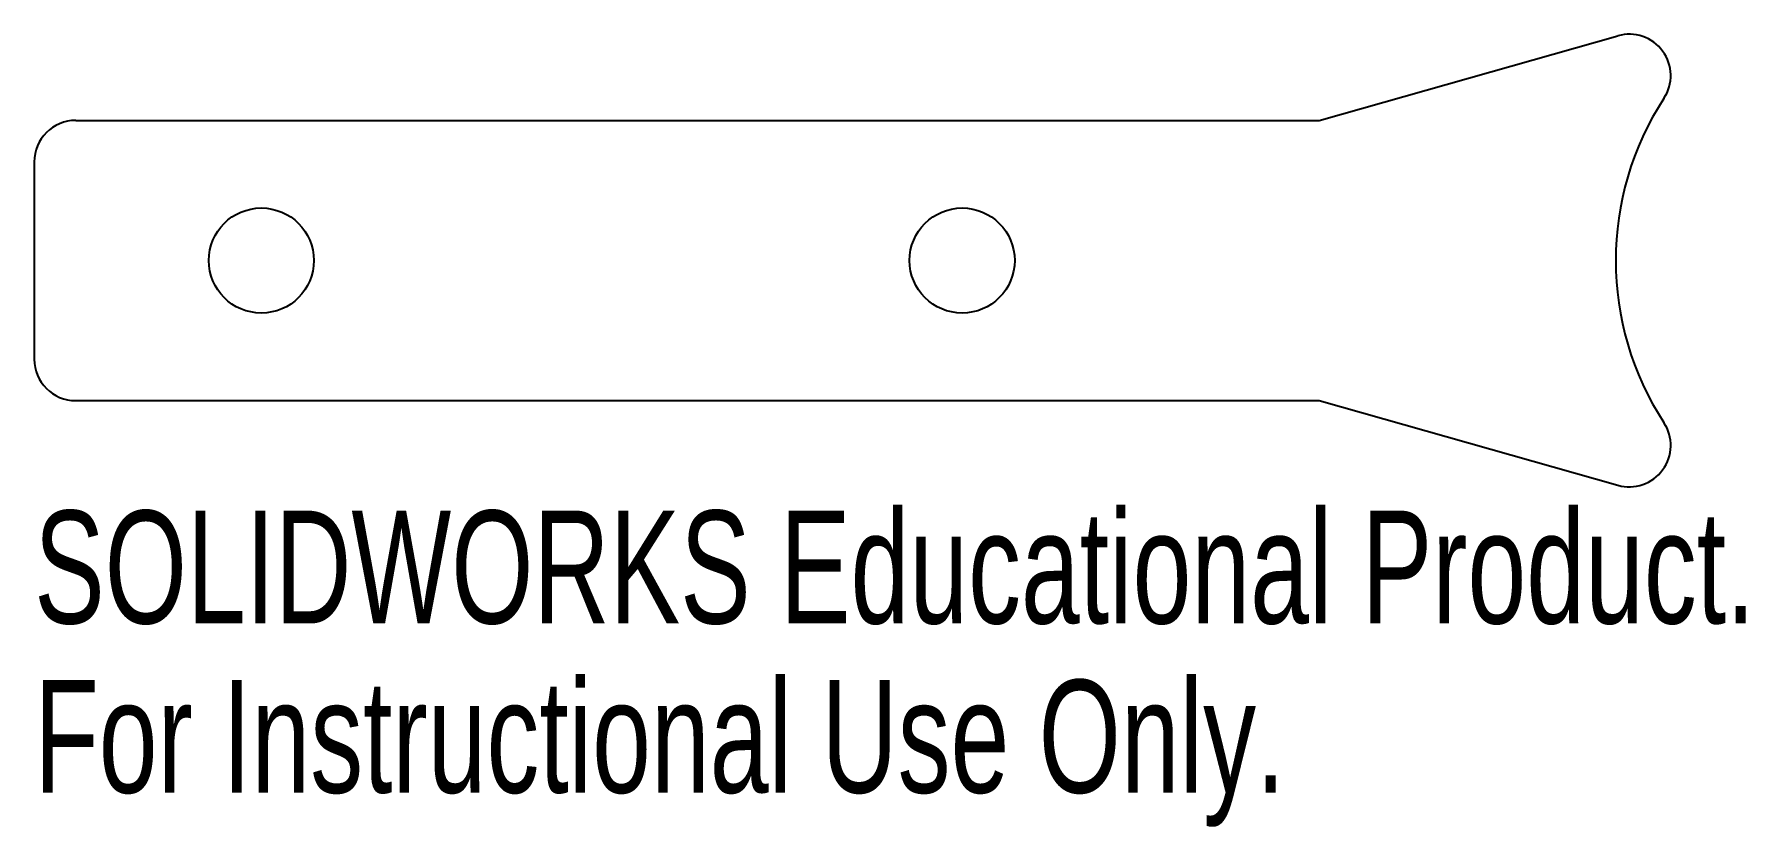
# Model space of a CAD drawing. Header units: millimetres. Extents: x -27.5 to 45.8, y -24.3 to 9.7.
import ezdxf

# ---------------------------------------------------------------- set-up
doc = ezdxf.new("R2010")
doc.units = ezdxf.units.MM
doc.styles.add('SLDTEXTSTYLE0', font='TXT', dxfattribs={"width": 0.7})

msp = doc.modelspace()

# ---------------------------------------------------------------- linework, layer by layer
at = {"color": 7, "linetype": 'Continuous', "lineweight": 25}
for p, q in [((27.5, 6), (40.293, 9.627)), ((-25.722, 6), (27.5, 6)), ((-27.5, 4.222), (-27.5, -4.222)), ((-25.722, -6), (27.5, -6)), ((27.5, -6), (40.293, -9.627))]:
    msp.add_line(p, q, dxfattribs=at)
for centre in [(-17.778, 0), (12.222, 0)]:
    msp.add_circle(centre, 2.25, dxfattribs=at)
for centre, radius, start, end in [((40.778, 7.916), 1.778, 326.85532, 105.82707), ((52.9, 0), 12.7, 146.85532, 213.14468), ((-25.722, 4.222), 1.778, 90, 180), ((-25.722, -4.222), 1.778, 180, 270), ((40.778, -7.916), 1.778, 254.17293, 33.14468)]:
    msp.add_arc(centre, radius, start, end, dxfattribs=at)

# ---------------------------------------------------------------- texts
at = {"color": 7, "linetype": 'Continuous', "char_height": 4.83362, "attachment_point": 1, "style": 'SLDTEXTSTYLE0'}
for s, insert in [('SOLIDWORKS Educational Product.', (-27.5, -10.713)), ('For Instructional Use Only.', (-27.5, -17.964))]:
    msp.add_mtext(s, dxfattribs=dict(at, insert=insert))

doc.saveas('drawing.dxf')
